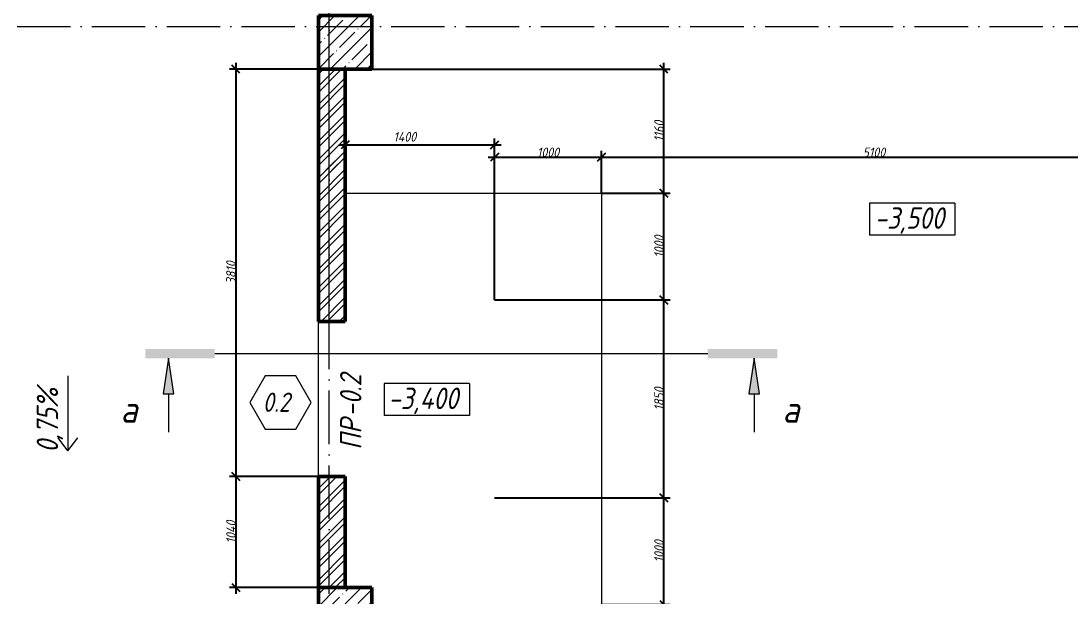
# Model space of a CAD drawing. Header units: millimetres. Extents: x -356862 to 418287, y 0 to 839748.
# Drawn here: x -260285 to -250466, y 496518 to 501897 of the extents above; entities that cross this region are included whole.
import ezdxf

# ---------------------------------------------------------------- set-up
doc = ezdxf.new("R2010")
doc.units = ezdxf.units.MM
doc.linetypes.add('200_ШТРИХ_ш1п0_6_', pattern=[160, 100, -60])
doc.linetypes.add('50_200_ШТРИХ_1Т_ш5_п1_п1_', pattern=[700, 500, -100, 0, -100])
for name, color, linetype, lineweight in [('A-____-____-DIMS', 7, 'Continuous', 9), ('A-____-NOTE-TEXT', 7, 'Continuous', 9), ('A-____-NOTE-TEXT-1', 7, 'Continuous', 5), ('A-DOOR-____-IDEN', 7, 'Continuous', 9), ('A-FLOR-____-OTLN', 7, 'Continuous', 9), ('A-GENM-____-IDEN', 7, 'Continuous', 9), ('A-WALL-____-MCUT-2', 7, 'Continuous', 50), ('G-____-____-DIMS', 7, 'Continuous', 9), ('S-COLS-____-MCUT', 7, 'Continuous', 50), ('S-COLS-____-OTLN', 7, 'Continuous', 9), ('S-GRID-____-OTLN-1', 7, '50_200_ШТРИХ_1Т_ш5_п1_п1_', 9)]:
    doc.layers.add(name, color=color, linetype=linetype, lineweight=lineweight)
for name, color, linetype, lineweight, true_color in [('A-DETL-GENF-OTLN-4', 9, '200_ШТРИХ_ш1п0_6_', 9, 0x808080), ('A-DETL-GENF-OTLN-5', 7, 'Continuous', 5, 0xc0c0c0), ('A-WALL-____-PATT-2', 7, 'Continuous', 9, 0x787878)]:
    doc.layers.add(name, color=color, linetype=linetype, lineweight=lineweight, true_color=true_color)
doc.styles.add('ISOCPEUR_I', font='isocpeui.ttf', dxfattribs={"width": 0.9, "height": 2.5})
doc.styles.add('ISOCPEUR_I_2', font='isocpeui.ttf', dxfattribs={"width": 0.85, "height": 2.3})
doc.styles.add('ISOCPEUR_I_5', font='isocpeui.ttf', dxfattribs={"width": 0.85, "height": 2.1})
doc.styles.add('ISOCPEUR_I_6', font='isocpeui.ttf', dxfattribs={"width": 0.85, "height": 3.5})
doc.styles.add('ISOCPEUR_I_7', font='isocpeui.ttf', dxfattribs={"width": 0.9, "height": 90})
doc.dimstyles.new('ISO-1_8_0_9К_СРЕДНИЙ_Кладочные', dxfattribs={"dimscale": 304.8, "dimtxt": 89.638306, "dimasz": 0.246063, "dimexe": 0.19685, "dimexo": 0, "dimgap": 0, "dimtad": 1, "dimdec": 3, "dimrnd": 0.001, "dimdsep": 46, "dimtxsty": 'ISOCPEUR_I_7', "dimblk1": 'OBLIQUE', "dimblk2": 'OBLIQUE', "dimsah": 1, "dimcen": 0.09, "dimdle": 0.19685, "dimazin": 0, "dimtfac": 1, "dimtdec": 4, "dimtix": 1, "dimtmove": 2, "dimatfit": 3, "dimfxl": 1, "dimtvp": 1, "dimtolj": 1, "dimtzin": 0, "dimarcsym": 2})
doc.dimstyles.new('ISO-1_8_0_9К_СРЕДНИЙ_Кладочные_1', dxfattribs={"dimscale": 304.8, "dimtxt": 89.638306, "dimasz": 0.246063, "dimexe": 0.19685, "dimexo": 0, "dimgap": 0, "dimtad": 1, "dimdec": 3, "dimrnd": 0.001, "dimdsep": 46, "dimtxsty": 'ISOCPEUR_I_7', "dimblk1": 'OBLIQUE', "dimblk2": 'OBLIQUE', "dimsah": 1, "dimcen": 0.09, "dimdle": 0.19685, "dimazin": 0, "dimtfac": 1, "dimtdec": 4, "dimtix": 1, "dimtmove": 0, "dimatfit": 3, "dimfxl": 1, "dimtvp": 1, "dimtolj": 1, "dimtzin": 0, "dimarcsym": 2})
pattern_1 = [(45, (-93500, -42681.04), (-114.04925, 114.04925), []), (45, (-93385.95, -42681.04), (-114.04925, 114.04925), [201.613, -40.323, 3.353, -36.97])]

# ---------------------------------------------------------------- blocks, each defined once
blk = doc.blocks.new('BSC_Колонна _Прямоугольная - 500х500-V128-АР1_Кладочный план подвала в осях 1-64_Ю-ЯЯ')
at = {"layer": 'S-COLS-____-OTLN'}
h = blk.add_hatch(dxfattribs=at)
h.set_pattern_fill('FP_144', color=256, style=0, pattern_type=2)
h.set_pattern_definition(pattern_1)
h.paths.add_polyline_path([(-250, -250), (250, -250), (250, 250), (-250, 250)], flags=0)
at = {"layer": 'S-COLS-____-MCUT'}
for p, q in [((250, 250), (-250, 250)), ((-250, 250), (-250, -250)), ((250, -250), (250, 250)), ((-250, -250), (250, -250))]:
    blk.add_line(p, q, dxfattribs=at)
blk = doc.blocks.new('BSC_Колонна _Прямоугольная - 500х500-V37-АР1_Кладочный план подвала в осях 1-64_А-ГГ')
at = {"layer": 'S-COLS-____-OTLN'}
h = blk.add_hatch(dxfattribs=at)
h.set_pattern_fill('FP_48', color=256, style=0, pattern_type=2)
h.set_pattern_definition([(45, (-93500, -37331.04), (-114.04925, 114.04925), []), (45, (-93385.95, -37331.04), (-114.04925, 114.04925), [201.613, -40.323, 3.353, -36.97])])
h.paths.add_polyline_path([(-250, -250), (250, -250), (250, 250), (-250, 250)], flags=0)
at = {"layer": 'S-COLS-____-MCUT'}
for p, q in [((250, 250), (-250, 250)), ((-250, 250), (-250, -250)), ((250, -250), (250, 250)), ((-250, -250), (250, -250))]:
    blk.add_line(p, q, dxfattribs=at)
blk = doc.blocks.new('BSC_Колонна _Прямоугольная - 500х500-V131-АР1_Кладочный план подвала в осях 1-64_А-ГГ')
at = {"layer": 'S-COLS-____-OTLN'}
h = blk.add_hatch(dxfattribs=at)
h.set_pattern_fill('FP_147', color=256, style=0, pattern_type=2)
h.set_pattern_definition(pattern_1)
h.paths.add_polyline_path([(-250, -250), (250, -250), (250, 250), (-250, 250)], flags=0)
at = {"layer": 'S-COLS-____-MCUT'}
for p, q in [((250, 250), (-250, 250)), ((-250, 250), (-250, -250)), ((250, -250), (250, 250)), ((-250, -250), (250, -250))]:
    blk.add_line(p, q, dxfattribs=at)
blk = doc.blocks.new('DET_L_Имитация разреза_ISO2-5 - Верх-27490002-АР1_Кладочный план подвала в осях 1-64_А-ГГ')
at = {"layer": 'A-DETL-GENF-OTLN-5'}
blk.add_line((143.1, 0), (4756.9, 0), dxfattribs=at)
blk = doc.blocks.new('Высотные отметки - 9_5х3_5_h_-17668430-АР1_Кладочный план подвала в осях 1-64_А-ГГ')
at = {"layer": 'G-____-____-DIMS'}
for p, q in [((-4, 3), (-4, 0)), ((4, 3), (-4, 3)), ((4, 3), (4, 0)), ((4, 0), (-4, 0))]:
    blk.add_line(p, q, dxfattribs=at)
blk = doc.blocks.new('_Oblique')
at = {"color": 0, "linetype": 'ByBlock', "lineweight": -2}
blk.add_line((-0.5, -0.5), (0.5, 0.5), dxfattribs=at)
blk = doc.blocks.new('*D8261')
at = {"layer": 'A-____-____-DIMS', "color": 0, "lineweight": -2, "transparency": 16777216}
for p, q in [((-257251.3, 500729.4), (-257251.3, 500798.5)), ((-255851.3, 499287), (-255851.3, 500798.5)), ((-257311.3, 500738.5), (-255791.3, 500738.5))]:
    blk.add_line(p, q, dxfattribs=at)
at = {"layer": 'Defpoints', "color": 0, "transparency": 16777216}
for p in [(-257251.3, 500729.4), (-255851.3, 500738.5), (-255851.3, 499287)]:
    blk.add_point(p, dxfattribs=at)
at = {"layer": 'A-____-____-DIMS', "color": 0, "lineweight": -2, "transparency": 16777216, "xscale": 75, "yscale": 75, "zscale": 75, "rotation": 180}
blk.add_blockref('_Oblique', (-257251.3, 500738.5), dxfattribs=at)
at = {"layer": 'A-____-____-DIMS', "color": 0, "lineweight": -2, "transparency": 16777216, "xscale": 75, "yscale": 75, "zscale": 75}
blk.add_blockref('_Oblique', (-255851.3, 500738.5), dxfattribs=at)
at = {"layer": 'A-____-____-DIMS', "color": 0, "transparency": 16777216, "insert": (-256798.5, 500858.5), "char_height": 90, "width": 521.281, "attachment_point": 1, "line_spacing_factor": 1.149209, "style": 'ISOCPEUR_I_7'}
blk.add_mtext('\\A1;1400', dxfattribs=at)
blk = doc.blocks.new('*D8262')
at = {"layer": 'A-____-____-DIMS', "color": 0, "lineweight": -2, "transparency": 16777216}
for p, q in [((-255851.3, 499287), (-255851.3, 500683.3)), ((-254851.3, 500287), (-254851.3, 500683.3)), ((-255911.3, 500623.3), (-254791.3, 500623.3))]:
    blk.add_line(p, q, dxfattribs=at)
at = {"layer": 'Defpoints', "color": 0, "transparency": 16777216}
for p in [(-254851.3, 500623.3), (-254851.3, 500287), (-255851.3, 499287)]:
    blk.add_point(p, dxfattribs=at)
at = {"layer": 'A-____-____-DIMS', "color": 0, "lineweight": -2, "transparency": 16777216, "xscale": 75, "yscale": 75, "zscale": 75, "rotation": 180}
blk.add_blockref('_Oblique', (-255851.3, 500623.3), dxfattribs=at)
at = {"layer": 'A-____-____-DIMS', "color": 0, "lineweight": -2, "transparency": 16777216, "xscale": 75, "yscale": 75, "zscale": 75}
blk.add_blockref('_Oblique', (-254851.3, 500623.3), dxfattribs=at)
at = {"layer": 'A-____-____-DIMS', "color": 0, "transparency": 16777216, "insert": (-255351.3, 500668.3), "char_height": 90, "width": 504.733, "attachment_point": 5, "style": 'ISOCPEUR_I_7'}
blk.add_mtext('\\A1;1000', dxfattribs=at)
blk = doc.blocks.new('*D8263')
at = {"layer": 'A-____-____-DIMS', "color": 0, "lineweight": -2, "transparency": 16777216}
for p, q in [((-254851.3, 500287), (-254851.3, 500683.3)), ((-249751.3, 500729.4), (-249751.3, 500563.3)), ((-254911.3, 500623.3), (-249691.3, 500623.3))]:
    blk.add_line(p, q, dxfattribs=at)
at = {"layer": 'Defpoints', "color": 0, "transparency": 16777216}
for p in [(-249751.3, 500729.4), (-249751.3, 500623.3), (-254851.3, 500287)]:
    blk.add_point(p, dxfattribs=at)
at = {"layer": 'A-____-____-DIMS', "color": 0, "lineweight": -2, "transparency": 16777216, "xscale": 75, "yscale": 75, "zscale": 75, "rotation": 180}
blk.add_blockref('_Oblique', (-254851.3, 500623.3), dxfattribs=at)
at = {"layer": 'A-____-____-DIMS', "color": 0, "lineweight": -2, "transparency": 16777216, "xscale": 75, "yscale": 75, "zscale": 75}
blk.add_blockref('_Oblique', (-249751.3, 500623.3), dxfattribs=at)
at = {"layer": 'A-____-____-DIMS', "color": 0, "transparency": 16777216, "insert": (-252301.3, 500668.3), "char_height": 90, "width": 504.733, "attachment_point": 5, "style": 'ISOCPEUR_I_7'}
blk.add_mtext('\\A1;5100', dxfattribs=at)
blk = doc.blocks.new('*D8264')
at = {"layer": 'A-____-____-DIMS', "color": 0, "lineweight": -2, "transparency": 16777216}
for p, q in [((-255851.3, 497437), (-254207.9, 497437)), ((-254267.9, 496377), (-254267.9, 497497)), ((-254851.3, 496437), (-254207.9, 496437))]:
    blk.add_line(p, q, dxfattribs=at)
at = {"layer": 'Defpoints', "color": 0, "transparency": 16777216}
for p in [(-255851.3, 497437), (-254267.9, 497437), (-254851.3, 496437)]:
    blk.add_point(p, dxfattribs=at)
at = {"layer": 'A-____-____-DIMS', "color": 0, "lineweight": -2, "transparency": 16777216, "xscale": 75, "yscale": 75, "zscale": 75}
for p, rotation in [((-254267.9, 497437), 90), ((-254267.9, 496437), 270)]:
    blk.add_blockref('_Oblique', p, dxfattribs=dict(at, rotation=rotation))
at = {"layer": 'A-____-____-DIMS', "color": 0, "transparency": 16777216, "insert": (-254312.9, 496937), "char_height": 90, "width": 504.733, "attachment_point": 5, "rotation": 90, "style": 'ISOCPEUR_I_7'}
blk.add_mtext('\\A1;1000', dxfattribs=at)
blk = doc.blocks.new('*D8265')
at = {"layer": 'A-____-____-DIMS', "color": 0, "lineweight": -2, "transparency": 16777216}
for p, q in [((-254267.9, 497377), (-254267.9, 499347)), ((-255851.3, 499287), (-254207.9, 499287)), ((-255851.3, 497437), (-254207.9, 497437))]:
    blk.add_line(p, q, dxfattribs=at)
at = {"layer": 'Defpoints', "color": 0, "transparency": 16777216}
for p in [(-255851.3, 499287), (-254267.9, 499287), (-255851.3, 497437)]:
    blk.add_point(p, dxfattribs=at)
at = {"layer": 'A-____-____-DIMS', "color": 0, "lineweight": -2, "transparency": 16777216, "xscale": 75, "yscale": 75, "zscale": 75}
for p, rotation in [((-254267.9, 499287), 90), ((-254267.9, 497437), 270)]:
    blk.add_blockref('_Oblique', p, dxfattribs=dict(at, rotation=rotation))
at = {"layer": 'A-____-____-DIMS', "color": 0, "transparency": 16777216, "insert": (-254312.9, 498362), "char_height": 90, "width": 504.733, "attachment_point": 5, "rotation": 90, "style": 'ISOCPEUR_I_7'}
blk.add_mtext('\\A1;1850', dxfattribs=at)
blk = doc.blocks.new('*D8266')
at = {"layer": 'A-____-____-DIMS', "color": 0, "lineweight": -2, "transparency": 16777216}
for p, q in [((-254851.3, 500287), (-254207.9, 500287)), ((-254267.9, 499227), (-254267.9, 500347)), ((-255851.3, 499287), (-254207.9, 499287))]:
    blk.add_line(p, q, dxfattribs=at)
at = {"layer": 'Defpoints', "color": 0, "transparency": 16777216}
for p in [(-254851.3, 500287), (-254267.9, 500287), (-255851.3, 499287)]:
    blk.add_point(p, dxfattribs=at)
at = {"layer": 'A-____-____-DIMS', "color": 0, "lineweight": -2, "transparency": 16777216, "xscale": 75, "yscale": 75, "zscale": 75}
for p, rotation in [((-254267.9, 500287), 90), ((-254267.9, 499287), 270)]:
    blk.add_blockref('_Oblique', p, dxfattribs=dict(at, rotation=rotation))
at = {"layer": 'A-____-____-DIMS', "color": 0, "transparency": 16777216, "insert": (-254312.9, 499787), "char_height": 90, "width": 504.733, "attachment_point": 5, "rotation": 90, "style": 'ISOCPEUR_I_7'}
blk.add_mtext('\\A1;1000', dxfattribs=at)
blk = doc.blocks.new('*D8267')
at = {"layer": 'A-____-____-DIMS', "color": 0, "lineweight": -2, "transparency": 16777216}
for p, q in [((-254267.9, 500227), (-254267.9, 501507)), ((-257001.3, 501447), (-254207.9, 501447)), ((-254851.3, 500287), (-254207.9, 500287))]:
    blk.add_line(p, q, dxfattribs=at)
at = {"layer": 'Defpoints', "color": 0, "transparency": 16777216}
for p in [(-257001.3, 501447), (-254267.9, 501447), (-254851.3, 500287)]:
    blk.add_point(p, dxfattribs=at)
at = {"layer": 'A-____-____-DIMS', "color": 0, "lineweight": -2, "transparency": 16777216, "xscale": 75, "yscale": 75, "zscale": 75}
for p, rotation in [((-254267.9, 501447), 90), ((-254267.9, 500287), 270)]:
    blk.add_blockref('_Oblique', p, dxfattribs=dict(at, rotation=rotation))
at = {"layer": 'A-____-____-DIMS', "color": 0, "transparency": 16777216, "insert": (-254312.9, 500867), "char_height": 90, "width": 463.361, "attachment_point": 5, "rotation": 90, "style": 'ISOCPEUR_I_7'}
blk.add_mtext('\\A1;1160', dxfattribs=at)
blk = doc.blocks.new('Марка проема - марка проема-27336095-АР1_Кладочный план подвала в осях 1-64_А-ГГ')
at = {"layer": 'A-DOOR-____-IDEN'}
for p, q in [((-1.439, 0.159), (-2.877, -2.333)), ((1.439, 0.159), (-1.439, 0.159)), ((2.877, -2.333), (1.439, 0.159)), ((-2.877, -2.333), (-1.439, -4.825)), ((1.439, -4.825), (2.877, -2.333)), ((-1.439, -4.825), (1.439, -4.825))]:
    blk.add_line(p, q, dxfattribs=at)
blk = doc.blocks.new('*D8177')
at = {"layer": 'A-____-____-DIMS', "color": 0, "lineweight": -2, "transparency": 16777216}
for p, q in [((-258274.3, 501507), (-258274.3, 497577)), ((-257501.3, 501447), (-258334.3, 501447)), ((-257509.3, 497637), (-258334.3, 497637))]:
    blk.add_line(p, q, dxfattribs=at)
at = {"layer": 'Defpoints', "color": 0, "transparency": 16777216}
for p in [(-257501.3, 501447), (-258274.3, 497637), (-257509.3, 497637)]:
    blk.add_point(p, dxfattribs=at)
at = {"layer": 'A-____-____-DIMS', "color": 0, "lineweight": -2, "transparency": 16777216, "xscale": 75, "yscale": 75, "zscale": 75}
for p, rotation in [((-258274.3, 501447), 90), ((-258274.3, 497637), 270)]:
    blk.add_blockref('_Oblique', p, dxfattribs=dict(at, rotation=rotation))
at = {"layer": 'A-____-____-DIMS', "color": 0, "transparency": 16777216, "insert": (-258319.3, 499542), "char_height": 90, "width": 504.733, "attachment_point": 5, "rotation": 90, "style": 'ISOCPEUR_I_7'}
blk.add_mtext('\\A1;3810', dxfattribs=at)
blk = doc.blocks.new('*D8178')
at = {"layer": 'A-____-____-DIMS', "color": 0, "lineweight": -2, "transparency": 16777216}
for p, q in [((-257509.3, 497637), (-258334.3, 497637)), ((-258274.3, 497697), (-258274.3, 496537)), ((-257501.3, 496597), (-258334.3, 496597))]:
    blk.add_line(p, q, dxfattribs=at)
at = {"layer": 'Defpoints', "color": 0, "transparency": 16777216}
for p in [(-257509.3, 497637), (-258274.3, 496597), (-257501.3, 496597)]:
    blk.add_point(p, dxfattribs=at)
at = {"layer": 'A-____-____-DIMS', "color": 0, "lineweight": -2, "transparency": 16777216, "xscale": 75, "yscale": 75, "zscale": 75}
for p, rotation in [((-258274.3, 497637), 90), ((-258274.3, 496597), 270)]:
    blk.add_blockref('_Oblique', p, dxfattribs=dict(at, rotation=rotation))
at = {"layer": 'A-____-____-DIMS', "color": 0, "transparency": 16777216, "insert": (-258319.3, 497117), "char_height": 90, "width": 521.281, "attachment_point": 5, "rotation": 90, "style": 'ISOCPEUR_I_7'}
blk.add_mtext('\\A1;1040', dxfattribs=at)

msp = doc.modelspace()

# ---------------------------------------------------------------- hatches: boundary and pattern name
at = {"layer": 'A-____-NOTE-TEXT-1'}
for points in [[(-259120.5928, 498741.6051), (-258470.5928, 498741.6051), (-258470.5928, 498828.3417), (-259120.5928, 498828.3417)], [(-253372.6282, 498741.6051), (-253206.7801, 498741.6051), (-253206.7801, 498828.3417), (-253856.7801, 498828.3417), (-253856.7801, 498741.6051), (-253422.6282, 498741.6051)], [(-258854.7447, 498407.9637), (-258904.7447, 498741.6051), (-258954.7447, 498407.9637), (-258856.5433, 498407.9637)], [(-253472.6282, 498407.9637), (-253372.6282, 498407.9637), (-253422.6282, 498741.6051)]]:
    msp.add_hatch(color=256, dxfattribs=at).paths.add_polyline_path(points, flags=0)
at = {"layer": 'A-WALL-____-PATT-2'}
h = msp.add_hatch(dxfattribs=at)
h.set_pattern_fill('FP_53', color=256, style=0, pattern_type=2)
h.set_pattern_definition([(45, (-350751.34, 459015.94), (-85.53659, 85.53659), []), (45, (-350694.32, 459015.94), (-85.53659, 85.53659), [])])
h.paths.add_polyline_path([(-257501.3432, 500496.983), (-257251.3432, 500496.983), (-257251.3432, 501446.983), (-257501.3432, 501446.983)], flags=0)
h = msp.add_hatch(dxfattribs=at)
h.set_pattern_fill('FP_5', color=256, style=0, pattern_type=2)
h.set_pattern_definition([(45, (-350751.34, 459015.94), (-85.53659, 85.53659), []), (45, (-350694.32, 459015.94), (-85.53659, 85.53659), [])])
h.paths.add_polyline_path([(-257501.3432, 496596.983), (-257251.3432, 496596.983), (-257251.3432, 497636.983), (-257501.3432, 497636.983)], flags=0)
h.paths.add_polyline_path([(-257251.3432, 499086.983), (-257251.3432, 501446.983), (-257501.3432, 501446.983), (-257501.3432, 499086.983)], flags=0)

# ---------------------------------------------------------------- linework, layer by layer
at = {"layer": 'A-____-NOTE-TEXT'}
for p, q in [((-258904.7447, 498741.6051), (-258954.7447, 498407.9637)), ((-258854.7447, 498407.9637), (-258904.7447, 498741.6051)), ((-253422.6282, 498741.6051), (-253472.6282, 498407.9637)), ((-253372.6282, 498407.9637), (-253422.6282, 498741.6051)), ((-258954.7447, 498407.9637), (-258854.7447, 498407.9637)), ((-258904.7447, 498407.9637), (-258904.7447, 498051.7137)), ((-253472.6282, 498407.9637), (-253372.6282, 498407.9637)), ((-253422.6282, 498407.9637), (-253422.6282, 498051.7137))]:
    msp.add_line(p, q, dxfattribs=at)
at = {"layer": 'A-FLOR-____-OTLN'}
for p, q in [((-257251.3432, 500286.983), (-254851.3432, 500286.983)), ((-254851.3432, 500286.983), (-254851.3432, 496436.983)), ((-257501.3432, 497636.983), (-257501.3432, 499086.983)), ((-257501.3432, 497636.983), (-257501.3432, 497636.983))]:
    msp.add_line(p, q, dxfattribs=at)
at = {"layer": 'A-WALL-____-MCUT-2'}
for p, q in [((-257501.3432, 501446.983), (-257501.3432, 500496.983)), ((-257501.3432, 501446.983), (-257501.3432, 499086.983)), ((-257251.3432, 500496.983), (-257251.3432, 501446.983)), ((-257251.3432, 499086.983), (-257251.3432, 501446.983)), ((-257501.3432, 499086.983), (-257251.3432, 499086.983)), ((-257501.3432, 497636.983), (-257501.3432, 496596.983)), ((-257251.3432, 497636.983), (-257501.3432, 497636.983)), ((-257251.3432, 496596.983), (-257251.3432, 497636.983))]:
    msp.add_line(p, q, dxfattribs=at)
at = {"layer": 'G-____-____-DIMS'}
for p, q in [((-259846.2049, 498577.1961), (-259846.2049, 497877.1961)), ((-259846.2049, 497877.1961), (-259938.2841, 497997.1961)), ((-259846.2049, 497877.1961), (-259754.1256, 497997.1961))]:
    msp.add_line(p, q, dxfattribs=at)
at = {"layer": 'S-GRID-____-OTLN-1'}
for p, q in [((-257401.3432, 499110.3507), (-257401.3432, 549908.7924)), ((-257401.3432, 454533.3346), (-257401.3432, 508896.9006)), ((-283424.5728, 501846.983), (-246676.9366, 501846.983)), ((-283424.5728, 501846.983), (-246676.9366, 501846.983))]:
    msp.add_line(p, q, dxfattribs=at)

# ---------------------------------------------------------------- block references
at = {"layer": 'A-DETL-GENF-OTLN-4'}
msp.add_blockref('DET_L_Имитация разреза_ISO2-5 - Верх-27490002-АР1_Кладочный план подвала в осях 1-64_А-ГГ', (-258613.6864, 498784.9734), dxfattribs=at)
at = {"layer": 'A-DOOR-____-IDEN', "xscale": 99.99999999999993, "yscale": 99.99999999999993, "zscale": 99.99999999999993}
msp.add_blockref('Марка проема - марка проема-27336095-АР1_Кладочный план подвала в осях 1-64_А-ГГ', (-257856.3432, 498561.983), dxfattribs=at)
at = {"layer": 'G-____-____-DIMS', "xscale": 99.99999999999993, "yscale": 99.99999999999993, "zscale": 99.99999999999993}
for p in [(-251943.5802, 499892.1041), (-256485.7197, 498205.3189)]:
    msp.add_blockref('Высотные отметки - 9_5х3_5_h_-17668430-АР1_Кладочный план подвала в осях 1-64_А-ГГ', p, dxfattribs=at)
at = {"layer": 'S-COLS-____-OTLN'}
for name, p in [('BSC_Колонна _Прямоугольная - 500х500-V128-АР1_Кладочный план подвала в осях 1-64_Ю-ЯЯ', (-257251.3432, 501696.983)), ('BSC_Колонна _Прямоугольная - 500х500-V131-АР1_Кладочный план подвала в осях 1-64_А-ГГ', (-257251.3432, 501696.983)), ('BSC_Колонна _Прямоугольная - 500х500-V37-АР1_Кладочный план подвала в осях 1-64_А-ГГ', (-257251.3432, 496346.983))]:
    msp.add_blockref(name, p, dxfattribs=at)

# ---------------------------------------------------------------- texts
at = {"layer": 'A-____-NOTE-TEXT', "char_height": 250, "width": 223.670813, "attachment_point": 1, "style": 'ISOCPEUR_I'}
for insert in [(-259353.761, 498388.4367), (-253158.1119, 498388.4367)]:
    msp.add_mtext('\\fISOCPEUR|b0|i1|c204|p34|;\\W.9;а', dxfattribs=dict(at, insert=insert))
at = {"layer": 'A-DOOR-____-IDEN', "insert": (-258022.1323, 498420.8025), "char_height": 180, "width": 353.544187, "attachment_point": 1, "style": 'ISOCPEUR_I_6'}
msp.add_mtext('0.2', dxfattribs=at)
at = {"layer": 'A-GENM-____-IDEN', "char_height": 200, "attachment_point": 1, "rotation": 90, "style": 'ISOCPEUR_I_2'}
for s, insert, width in [('-0.2', (-257298.4636, 498195.4416), 548.35425), ('ПР', (-257298.4636, 497885.8791), 375.18975)]:
    msp.add_mtext(s, dxfattribs=dict(at, insert=insert, width=width))
at = {"layer": 'G-____-____-DIMS', "char_height": 200, "attachment_point": 1, "line_spacing_factor": 1.149209, "style": 'ISOCPEUR_I_2'}
for s, insert, width in [('-3,500', (-252294.154, 500153.3952), 841.377075), ('-3,400', (-256846.2529, 498466.61), 865.279833)]:
    msp.add_mtext(s, dxfattribs=dict(at, insert=insert, width=width))
at = {"layer": 'G-____-____-DIMS', "insert": (-260137.496, 497859.6912), "char_height": 200, "width": 882.011763, "attachment_point": 1, "rotation": 90, "line_spacing_factor": 1.149209, "style": 'ISOCPEUR_I_5'}
msp.add_mtext('0,75%', dxfattribs=at)

# ---------------------------------------------------------------- dimensions: what is measured, and where the dimension line sits
at = {"layer": 'A-____-____-DIMS'}
for base, p1, p2, override, picture, middle in [((-258274.3421, 497636.983), (-257501.3432, 501446.983), (-257509.3432, 497636.983), {"dimtxt": 400, "dimpost": '<>', "dimfxl": 3810.008399}, '*D8177', (-258319.3421, 499541.983)), ((-254267.9378, 501446.983), (-254851.3432, 500286.983), (-257001.3432, 501446.983), {"dimtxt": 400, "dimpost": '<>', "dimfxl": 2442.969505}, '*D8267', (-254312.9378, 500866.983)), ((-254267.9378, 500286.983), (-255851.3432, 499286.983), (-254851.3432, 500286.983), {"dimtxt": 400, "dimpost": '<>', "dimfxl": 1414.213562}, '*D8266', (-254312.9378, 499786.983)), ((-254267.9378, 499286.983), (-255851.3432, 497436.983), (-255851.3432, 499286.983), {"dimtxt": 400, "dimpost": '<>', "dimfxl": 1850}, '*D8265', (-254312.9378, 498361.983)), ((-258274.3421, 496596.983), (-257509.3432, 497636.983), (-257501.3432, 496596.983), {"dimtxt": 400, "dimpost": '<>', "dimfxl": 1040.030769}, '*D8178', (-258319.3421, 497116.983)), ((-254267.9378, 497436.983), (-254851.3432, 496436.983), (-255851.3432, 497436.983), {"dimtxt": 400, "dimpost": '<>', "dimfxl": 1414.213562}, '*D8264', (-254312.9378, 496936.983))]:
    dim = msp.add_linear_dim(base=base, p1=p1, p2=p2, angle=90, dimstyle='ISO-1_8_0_9К_СРЕДНИЙ_Кладочные', override=override, dxfattribs=at)
    dim.commit()
    dim.dimension.update_dxf_attribs({"geometry": picture, "text_midpoint": middle})
dim = msp.add_linear_dim(base=(-255851.3432, 500738.4579), p1=(-257251.3432, 500729.3619), p2=(-255851.3432, 499286.983), dimstyle='ISO-1_8_0_9К_СРЕДНИЙ_Кладочные_1', override={"dimtxt": 400, "dimpost": '<>', "dimfxl": 2010.088796}, dxfattribs=at)
dim.commit()
dim.dimension.update_dxf_attribs({"geometry": '*D8261', "text_midpoint": (-256537.875, 500738.4579), "dimtype": 160})
for base, p1, p2, override, picture, middle in [((-254851.3432, 500623.2959), (-255851.3432, 499286.983), (-254851.3432, 500286.983), {"dimtxt": 400, "dimpost": '<>', "dimfxl": 1414.213562}, '*D8262', (-255351.3432, 500668.2959)), ((-249751.3432, 500623.2959), (-254851.3432, 500286.983), (-249751.3432, 500729.3619), {"dimtxt": 400, "dimpost": '<>', "dimfxl": 5119.150234}, '*D8263', (-252301.3432, 500668.2959))]:
    dim = msp.add_linear_dim(base=base, p1=p1, p2=p2, dimstyle='ISO-1_8_0_9К_СРЕДНИЙ_Кладочные', override=override, dxfattribs=at)
    dim.commit()
    dim.dimension.update_dxf_attribs({"geometry": picture, "text_midpoint": middle})

doc.saveas('drawing.dxf')
